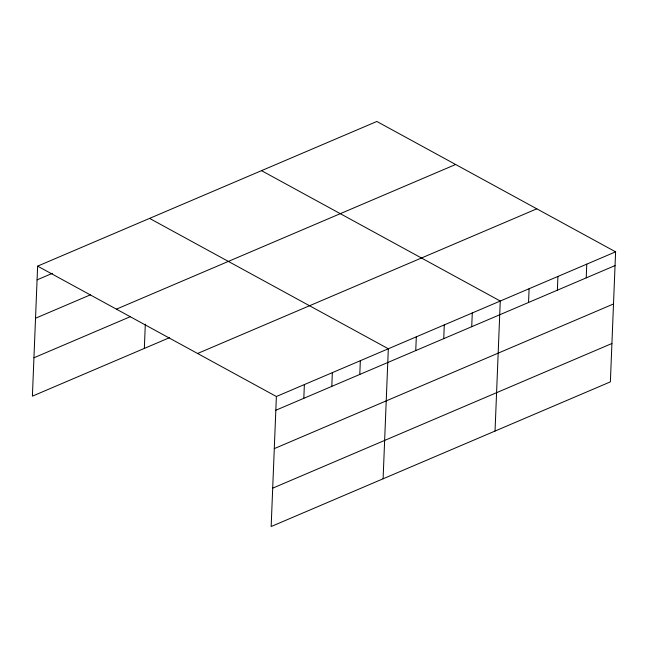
<?xml version="1.0" encoding="UTF-8"?>
<svg xmlns="http://www.w3.org/2000/svg" width="648" height="648" viewBox="0 0 648 648"><rect width="100%" height="100%" fill="white"/><g stroke="black" fill="none" stroke-linecap="round" stroke-linejoin="round"><path stroke-width="0.97" d="M37.625 266.134L276.38 396.511L271.156 526.532L610.375 381.866L615.6 251.845L376.844 121.468L37.625 266.134L32.4 396.155L169.622 337.632M144.342 348.413L145.314 324.178M303.815 398.309L304.366 384.58M331.8 386.378L332.351 372.641M359.786 374.447L360.337 360.709M383.098 478.799L388.322 348.77L149.567 218.392M415.757 350.576L416.308 336.839M443.742 338.637L444.293 324.907M471.728 326.705L472.279 312.968M495.04 431.058L500.264 301.036L261.509 170.651M528.549 302.47L529.1 288.741M557.377 290.174L557.936 276.437M586.213 277.879L586.764 264.141M37.074 279.863L52.415 273.318M35.527 318.241L90.599 294.751M116.413 309.153L455.633 164.487M33.939 357.777L130.54 316.58M197.591 353.484L536.811 208.818M276.38 396.511L615.6 251.845M275.829 410.249L615.049 265.583M274.282 448.627L613.51 303.961M272.695 488.163L611.923 343.497"/></g></svg>
